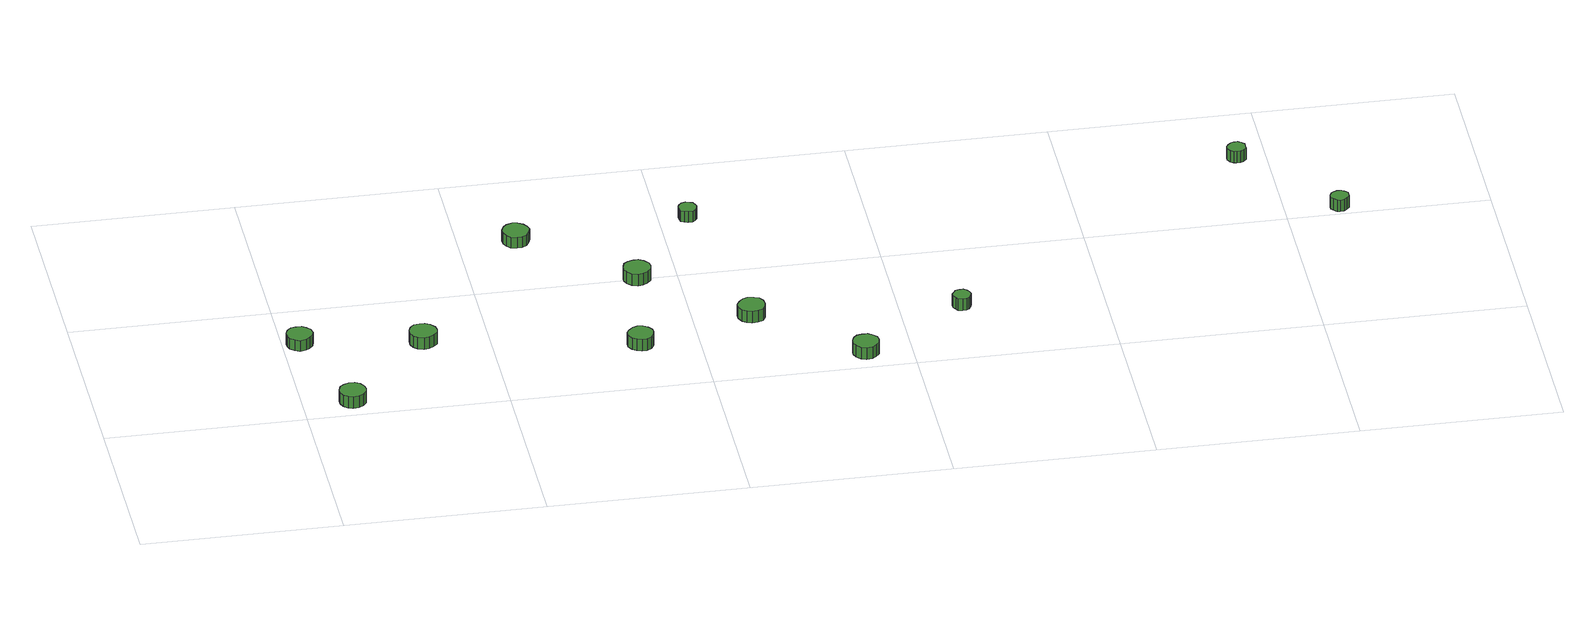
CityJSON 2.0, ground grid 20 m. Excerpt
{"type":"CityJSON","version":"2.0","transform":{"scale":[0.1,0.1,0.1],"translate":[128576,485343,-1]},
"CityObjects":{
"tree1":{"type":"SolitaryVegetationObject","attributes":{"function":"something"},"geometry":[{"type":"MultiSurface","lod":"1","boundaries":[[[0,1,2,3,4,5,6,7,8,9,10,11,12,13,14]],[[15,16,17,18,19,20,21,22,23,24,25,26,27,28,29]],[[0,29,28,1]],[[1,28,27,2]],[[2,27,26,3]],[[3,26,25,4]],[[4,25,24,5]],[[5,24,23,6]],[[6,23,22,7]],[[7,22,21,8]],[[8,21,20,9]],[[9,20,19,10]],[[10,19,18,11]],[[11,18,17,12]],[[12,17,16,13]],[[13,16,15,14]],[[14,15,29,0]]]}]},
"tree2":{"type":"SolitaryVegetationObject","attributes":{"function":"something"},"geometry":[{"type":"MultiSurface","lod":"1","boundaries":[[[30,31,32,33,34,35,36,37,38,39,40,41,42,43,44]],[[45,46,47,48,49,50,51,52,53,54,55,56,57,58,59]],[[30,59,58,31]],[[31,58,57,32]],[[32,57,56,33]],[[33,56,55,34]],[[34,55,54,35]],[[35,54,53,36]],[[36,53,52,37]],[[37,52,51,38]],[[38,51,50,39]],[[39,50,49,40]],[[40,49,48,41]],[[41,48,47,42]],[[42,47,46,43]],[[43,46,45,44]],[[44,45,59,30]]]}]},
"tree3":{"type":"SolitaryVegetationObject","attributes":{"function":"something"},"geometry":[{"type":"MultiSurface","lod":"1","boundaries":[[[60,61,62,63,64,65,66,67,68,69,70,71,72,73,74]],[[75,76,77,78,79,80,81,82,83,84,85,86,87,88,89]],[[60,89,88,61]],[[61,88,87,62]],[[62,87,86,63]],[[63,86,85,64]],[[64,85,84,65]],[[65,84,83,66]],[[66,83,82,67]],[[67,82,81,68]],[[68,81,80,69]],[[69,80,79,70]],[[70,79,78,71]],[[71,78,77,72]],[[72,77,76,73]],[[73,76,75,74]],[[74,75,89,60]]]}]},
"tree4":{"type":"SolitaryVegetationObject","attributes":{"function":"something"},"geometry":[{"type":"MultiSurface","lod":"1","boundaries":[[[90,91,92,93,94,95,96,97,98,99,100,101,102,103,104]],[[105,106,107,108,109,110,111,112,113,114,115,116,117,118,119]],[[90,119,118,91]],[[91,118,117,92]],[[92,117,116,93]],[[93,116,115,94]],[[94,115,114,95]],[[95,114,113,96]],[[96,113,112,97]],[[97,112,111,98]],[[98,111,110,99]],[[99,110,109,100]],[[100,109,108,101]],[[101,108,107,102]],[[102,107,106,103]],[[103,106,105,104]],[[104,105,119,90]]]}]},
"tree5":{"type":"SolitaryVegetationObject","attributes":{"function":"something"},"geometry":[{"type":"MultiSurface","lod":"1","boundaries":[[[120,121,122,123,124,125,126,127,128,129,130,131,132,133,134]],[[135,136,137,138,139,140,141,142,143,144,145,146,147,148,149]],[[120,149,148,121]],[[121,148,147,122]],[[122,147,146,123]],[[123,146,145,124]],[[124,145,144,125]],[[125,144,143,126]],[[126,143,142,127]],[[127,142,141,128]],[[128,141,140,129]],[[129,140,139,130]],[[130,139,138,131]],[[131,138,137,132]],[[132,137,136,133]],[[133,136,135,134]],[[134,135,149,120]]]}]},
"tree6":{"type":"SolitaryVegetationObject","attributes":{"function":"something"},"geometry":[{"type":"MultiSurface","lod":"1","boundaries":[[[150,151,152,153,154,155,156,157,158,159,160,161,162,163,164]],[[165,166,167,168,169,170,171,172,173,174,175,176,177,178,179]],[[150,179,178,151]],[[151,178,177,152]],[[152,177,176,153]],[[153,176,175,154]],[[154,175,174,155]],[[155,174,173,156]],[[156,173,172,157]],[[157,172,171,158]],[[158,171,170,159]],[[159,170,169,160]],[[160,169,168,161]],[[161,168,167,162]],[[162,167,166,163]],[[163,166,165,164]],[[164,165,179,150]]]}]},
"tree7":{"type":"SolitaryVegetationObject","attributes":{"function":"something"},"geometry":[{"type":"MultiSurface","lod":"1","boundaries":[[[180,181,182,183,184,185,186,187,188,189,190,191,192,193,194]],[[195,196,197,198,199,200,201,202,203,204,205,206,207,208,209]],[[180,209,208,181]],[[181,208,207,182]],[[182,207,206,183]],[[183,206,205,184]],[[184,205,204,185]],[[185,204,203,186]],[[186,203,202,187]],[[187,202,201,188]],[[188,201,200,189]],[[189,200,199,190]],[[190,199,198,191]],[[191,198,197,192]],[[192,197,196,193]],[[193,196,195,194]],[[194,195,209,180]]]}]},
"tree8":{"type":"SolitaryVegetationObject","attributes":{"function":"something"},"geometry":[{"type":"MultiSurface","lod":"1","boundaries":[[[210,211,212,213,214,215,216,217,218,219,220,221,222,223,224]],[[225,226,227,228,229,230,231,232,233,234,235,236,237,238,239]],[[210,239,238,211]],[[211,238,237,212]],[[212,237,236,213]],[[213,236,235,214]],[[214,235,234,215]],[[215,234,233,216]],[[216,233,232,217]],[[217,232,231,218]],[[218,231,230,219]],[[219,230,229,220]],[[220,229,228,221]],[[221,228,227,222]],[[222,227,226,223]],[[223,226,225,224]],[[224,225,239,210]]]}]},
"tree9":{"type":"SolitaryVegetationObject","attributes":{"function":"something"},"geometry":[{"type":"MultiSurface","lod":"1","boundaries":[[[240,241,242,243,244,245,246,247,248,249,250,251,252,253,254]],[[255,256,257,258,259,260,261,262,263,264,265,266,267,268,269]],[[240,269,268,241]],[[241,268,267,242]],[[242,267,266,243]],[[243,266,265,244]],[[244,265,264,245]],[[245,264,263,246]],[[246,263,262,247]],[[247,262,261,248]],[[248,261,260,249]],[[249,260,259,250]],[[250,259,258,251]],[[251,258,257,252]],[[252,257,256,253]],[[253,256,255,254]],[[254,255,269,240]]]}]},
"tree10":{"type":"SolitaryVegetationObject","attributes":{"function":"something"},"geometry":[{"type":"MultiSurface","lod":"1","boundaries":[[[270,271,272,273,274,275,276,277,278,279,280,281,282,283,284]],[[285,286,287,288,289,290,291,292,293,294,295,296,297,298,299]],[[270,299,298,271]],[[271,298,297,272]],[[272,297,296,273]],[[273,296,295,274]],[[274,295,294,275]],[[275,294,293,276]],[[276,293,292,277]],[[277,292,291,278]],[[278,291,290,279]],[[279,290,289,280]],[[280,289,288,281]],[[281,288,287,282]],[[282,287,286,283]],[[283,286,285,284]],[[284,285,299,270]]]}]},
"tree11":{"type":"SolitaryVegetationObject","attributes":{"function":"something"},"geometry":[{"type":"MultiSurface","lod":"1","boundaries":[[[300,301,302,303,304,305,306,307,308,309,310,311,312,313,314]],[[315,316,317,318,319,320,321,322,323,324,325,326,327,328,329]],[[300,329,328,301]],[[301,328,327,302]],[[302,327,326,303]],[[303,326,325,304]],[[304,325,324,305]],[[305,324,323,306]],[[306,323,322,307]],[[307,322,321,308]],[[308,321,320,309]],[[309,320,319,310]],[[310,319,318,311]],[[311,318,317,312]],[[312,317,316,313]],[[313,316,315,314]],[[314,315,329,300]]]}]},
"tree12":{"type":"SolitaryVegetationObject","attributes":{"function":"something"},"geometry":[{"type":"MultiSurface","lod":"1","boundaries":[[[330,331,332,333,334,335,336,337,338,339,340,341,342,343,344]],[[345,346,347,348,349,350,351,352,353,354,355,356,357,358,359]],[[330,359,358,331]],[[331,358,357,332]],[[332,357,356,333]],[[333,356,355,334]],[[334,355,354,335]],[[335,354,353,336]],[[336,353,352,337]],[[337,352,351,338]],[[338,351,350,339]],[[339,350,349,340]],[[340,349,348,341]],[[341,348,347,342]],[[342,347,346,343]],[[343,346,345,344]],[[344,345,359,330]]]}]}
},
"vertices":[
[61,18,28],[60,23,28],[57,28,28],[52,31,28],[46,31,28],[41,29,28],[37,26,28],[35,20,28],[35,15,28],[37,10,28],[41,6,28],[46,4,28],[52,5,28],[57,8,28],[60,12,28],[60,12,15],[57,8,15],[52,5,15],[46,4,15],[41,6,15],[37,10,15],[35,15,15],[35,20,15],[37,26,15],[41,29,15],[46,31,15],[52,31,15],[57,28,15],[60,23,15],[61,18,15],
[29,131,27],[28,137,27],[24,141,27],[20,144,27],[14,144,27],[9,143,27],[5,139,27],[3,134,27],[3,129,27],[5,124,27],[9,120,27],[14,118,27],[20,119,27],[24,122,27],[28,126,27],[28,126,15],[24,122,15],[20,119,15],[14,118,15],[9,120,15],[5,124,15],[3,129,15],[3,134,15],[5,139,15],[9,143,15],[14,144,15],[20,144,15],[24,141,15],[28,137,15],[29,131,15],
[148,114,28],[147,119,28],[143,124,28],[138,127,28],[133,127,28],[127,126,28],[123,122,28],[121,117,28],[121,111,28],[123,106,28],[127,102,28],[133,100,28],[138,101,28],[143,104,28],[147,108,28],[147,108,15],[143,104,15],[138,101,15],[133,100,15],[127,102,15],[123,106,15],[121,111,15],[121,117,15],[123,122,15],[127,126,15],[133,127,15],[138,127,15],[143,124,15],[147,119,15],[148,114,15],
[269,280,29],[267,286,29],[264,290,29],[259,293,29],[254,294,29],[248,292,29],[244,288,29],[242,283,29],[242,277,29],[244,272,29],[248,268,29],[254,267,29],[259,267,29],[264,270,29],[267,275,29],[267,275,17],[264,270,17],[259,267,17],[254,267,17],[248,268,17],[244,272,17],[242,277,17],[242,283,17],[244,288,17],[248,292,17],[254,294,17],[259,293,17],[264,290,17],[267,286,17],[269,280,17],
[354,73,28],[353,78,28],[350,82,28],[345,85,28],[340,86,28],[335,84,28],[331,80,28],[328,76,28],[328,70,28],[331,65,28],[335,62,28],[340,60,28],[345,60,28],[350,63,28],[353,68,28],[353,68,15],[350,63,15],[345,60,15],[340,60,15],[335,62,15],[331,65,15],[328,70,15],[328,76,15],[331,80,15],[335,84,15],[340,86,15],[345,85,15],[350,82,15],[353,78,15],[354,73,15],
[372,191,30],[371,196,30],[367,201,30],[362,204,30],[357,204,30],[351,202,30],[347,199,30],[345,193,30],[345,188,30],[347,183,30],[351,179,30],[357,177,30],[362,178,30],[367,181,30],[371,185,30],[371,185,17],[367,181,17],[362,178,17],[357,177,17],[351,179,17],[347,183,17],[345,188,17],[345,193,17],[347,199,17],[351,202,17],[357,204,17],[362,204,17],[367,201,17],[371,196,17],[372,191,17],
[469,104,29],[468,110,29],[465,115,29],[460,117,29],[454,118,29],[449,116,29],[445,112,29],[442,107,29],[442,102,29],[445,96,29],[449,93,29],[454,91,29],[460,92,29],[465,94,29],[468,99,29],[468,99,16],[465,94,16],[460,92,16],[454,91,16],[449,93,16],[445,96,16],[442,102,16],[442,107,16],[445,112,16],[449,116,16],[454,118,16],[460,117,16],[465,115,16],[468,110,16],[469,104,16],
[434,284,35],[433,287,35],[431,291,35],[428,292,35],[424,293,35],[420,292,35],[417,289,35],[416,286,35],[416,282,35],[417,278,35],[420,276,35],[424,275,35],[428,275,35],[431,277,35],[433,280,35],[433,280,23],[431,277,23],[428,275,23],[424,275,23],[420,276,23],[417,278,23],[416,282,23],[416,286,23],[417,289,23],[420,292,23],[424,293,23],[428,292,23],[431,291,23],[433,287,23],[434,284,23],
[566,18,29],[565,24,29],[561,28,29],[557,31,29],[551,31,29],[546,30,29],[542,26,29],[540,21,29],[540,16,29],[542,11,29],[546,7,29],[551,5,29],[557,6,29],[561,9,29],[565,13,29],[565,13,16],[561,9,16],[557,6,16],[551,5,16],[546,7,16],[542,11,16],[540,16,16],[540,21,16],[542,26,16],[546,30,16],[551,31,16],[557,31,16],[561,28,16],[565,24,16],[566,18,16],
[667,79,34],[666,83,34],[664,86,34],[661,88,34],[657,88,34],[653,87,34],[651,84,34],[649,81,34],[649,77,34],[651,74,34],[653,71,34],[657,70,34],[661,70,34],[664,72,34],[666,75,34],[666,75,21],[664,72,21],[661,70,21],[657,70,21],[653,71,21],[651,74,21],[649,77,21],[649,81,21],[651,84,21],[653,87,21],[657,88,21],[661,88,21],[664,86,21],[666,83,21],[667,79,21],
[980,320,23],[980,324,23],[977,327,23],[974,329,23],[970,329,23],[967,328,23],[964,325,23],[962,322,23],[962,318,23],[964,314,23],[967,312,23],[970,311,23],[974,311,23],[977,313,23],[980,316,23],[980,316,10],[977,313,10],[974,311,10],[970,311,10],[967,312,10],[964,314,10],[962,318,10],[962,322,10],[964,325,10],[967,328,10],[970,329,10],[974,329,10],[977,327,10],[980,324,10],[980,320,10],
[1062,210,25],[1062,214,25],[1059,217,25],[1056,219,25],[1052,219,25],[1049,218,25],[1046,216,25],[1044,212,25],[1044,208,25],[1046,205,25],[1049,202,25],[1052,201,25],[1056,202,25],[1059,204,25],[1062,207,25],[1062,207,12],[1059,204,12],[1056,202,12],[1052,201,12],[1049,202,12],[1046,205,12],[1044,208,12],[1044,212,12],[1046,216,12],[1049,218,12],[1052,219,12],[1056,219,12],[1059,217,12],[1062,214,12],[1062,210,12]
]}
